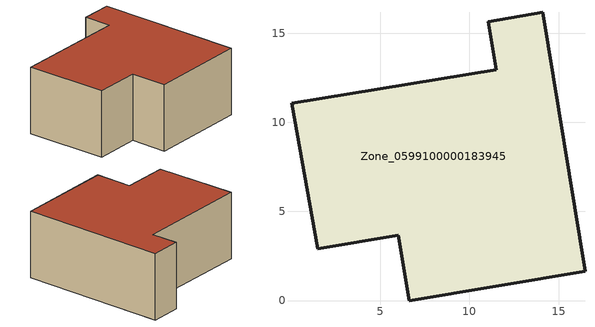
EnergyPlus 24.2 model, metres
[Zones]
Zone_0599100000183945
 floor ground (C_G): 16.48,1.63 6.61,0 6.01,3.65 1.48,2.9 0.02,11.07 11.49,12.94 11.05,15.65 14.1,16.16 z0
 wall outside (C_F): 6.61,0 16.48,1.63 14.1,16.16 11.05,15.65 11.49,12.94 0.02,11.07 1.48,2.9 6.01,3.65 6.61,0 z0:6.77
 roof outside (C_R): 1.48,2.9 6.01,3.65 6.61,0 16.48,1.63 14.1,16.16 11.05,15.65 11.49,12.94 0.02,11.07 z6.77
[BUILDING]
Pand.0599100000183945: North Axis=0; Terrain=City; Loads Convergence Tolerance Value=0.04; Temperature Convergence Tolerance Value=0.4; Solar Distribution=FullExterior; Maximum Number of Warmup Days=25; Minimum Number of Warmup Days=1
[Site:Location]
Rotterdam.The.Hague.AP_ZH_NLD Design_Conditions: Latitude=51.96; Longitude=4.45; Time Zone=1; Elevation=-4.5
[SITE:GROUNDTEMPERATURE:BUILDINGSURFACE]
18, 18, 18, 18, 18, 18, 18, 18, 18, 18, 18, 18
[MATERIAL] Thermal Absorptance=0.9; Solar Absorptance=0.7; Visible Absorptance=0.7
Name | Roughness | Thickness | Conductivity | Density | Specific Heat
G.D.1975-1991 | MediumSmooth | 0.15 | 0.288461 | 540 | 1210
F.D.1975-1991 | Rough | 0.3 | 0.230769 | 1920 | 840
R.D.1975-1991 | MediumRough | 0.2 | 0.153846 | 1500 | 1000
[CONSTRUCTION]
C_G: G.D.1975-1991
C_F: F.D.1975-1991
C_R: R.D.1975-1991
[ZONE]
Zone_0599100000183945: Type=1; Multiplier=1; Ceiling Height=Autocalculate; Volume=Autocalculate; Floor Area=autocalculate; Part of Total Floor Area=Yes
[ZONEINFILTRATION:DESIGNFLOWRATE]
Infil_Zone_0599100000183945: Zone or ZoneList or Space or SpaceList=Zone_0599100000183945; Schedule=AlwaysOn; Design Flow Rate Calculation Method=Flow/Area; Flow Rate per Floor Area=0.0042; Constant Term Coefficient=1; Temperature Term Coefficient=0; Velocity Term Coefficient=0; Velocity Squared Term Coefficient=0
[HVACTEMPLATE:ZONE:IDEALLOADSAIRSYSTEM]
Zone_0599100000183945: Maximum Heating Supply Air Temperature=50; Minimum Cooling Supply Air Temperature=13; Maximum Heating Supply Air Humidity Ratio=0.0156; Minimum Cooling Supply Air Humidity Ratio=0.0077; Heating Limit=NoLimit; Cooling Limit=NoLimit; Dehumidification Control Type=ConstantSensibleHeatRatio; Cooling Sensible Heat Ratio=0.7; Dehumidification Setpoint=60; Humidification Control Type=None; Humidification Setpoint=30; Outdoor Air Method=None; Outdoor Air Flow Rate per Person=0.00944; Outdoor Air Flow Rate per Zone Floor Area=0; Outdoor Air Flow Rate per Zone=0; Demand Controlled Ventilation Type=None; Outdoor Air Economizer Type=NoEconomizer; Heat Recovery Type=None; Sensible Heat Recovery Effectiveness=0.7; Latent Heat Recovery Effectiveness=0.65
[ZONECONTROL:THERMOSTAT]
ThermostatControl_Zone_0599100000183945: Zone or ZoneList=Zone_0599100000183945; Control Type Schedule=DualSetpointControlType; Control 1=Thermostat_Zone_0599100000183945; Temperature Difference Between Cutout And Setpoint=0
[THERMOSTATSETPOINT:DUALSETPOINT]
Thermostat_Zone_0599100000183945: Heating Setpoint Temperature Schedule=HeatingSetpoint_Zone_0599100000183945; Cooling Setpoint Temperature Schedule=CoolingSetpoint_Zone_0599100000183945
[SCHEDULE:COMPACT]
HeatingSetpoint_Zone_0599100000183945: Through: 12/31, For: AllDays, Until: 24:00, 21
CoolingSetpoint_Zone_0599100000183945: Through: 12/31, For: AllDays, Until: 24:00, 24
DualSetpointControlType: Through: 12/31, For: AllDays, Until: 24:00, 4
AlwaysOn: Through: 12/31, For: AllDays, Until: 24:00, 1
